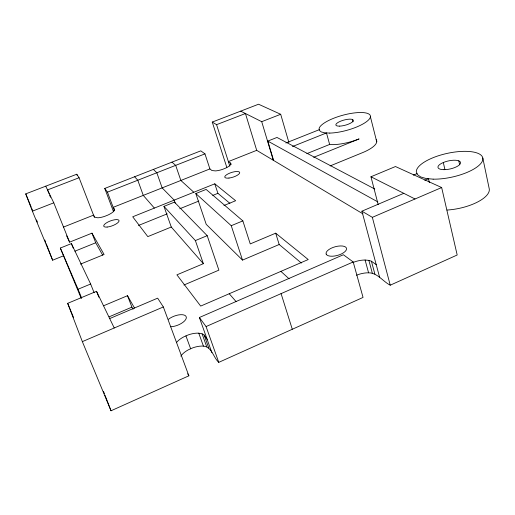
<?xml version="1.0" encoding="UTF-8"?>
<svg xmlns="http://www.w3.org/2000/svg" width="515" height="515" viewBox="0 0 515 515"><rect width="100%" height="100%" fill="white"/><g stroke="black" fill="none" stroke-linecap="round" stroke-linejoin="round"><path stroke-width="0.77" d="M211.865 352.601L199.376 317.51L343.376 254.745L353.2 261.961L363.049 297.425L218.759 362.36C213.326 357.539 211.877 346.698 203.419 346.119A16.042 7.693 -21.2 0 0 192.816 347.831L188.484 349.749A16.042 7.693 -21.2 0 0 180.842 356.135M207.184 339.449L204.12 334.995L202.092 333.823L198.777 333.179A16.139 7.506 -21.1 0 0 188.123 334.95L183.765 336.868A16.139 7.506 -21.1 0 0 176.394 342.687M356.567 275.268L357.899 274.695A15.302 7.03 -14.5 0 1 368.585 272.808C377.469 272.77 382.89 281.499 390.235 285.194L457.185 255.002L441.658 187.537L395.469 166.532L370.955 176.774L378.184 204.584M111.028 410.777L188.876 375.808L163.345 306.959L157.661 298.153L109.695 318.573L96.524 291.31L67.684 303.341L82.349 341.632L111.028 410.777L104.976 395.172M199.376 317.51L206.071 326.555L353.2 261.961M415.006 198.983L403.792 193.325L361.916 211.182L372.345 217.343L441.658 187.537M82.349 341.632L163.345 306.959M353.026 262.534L354.372 261.961A15.392 6.856 -14.6 0 1 365.109 260.024L368.862 260.378L371.418 261.221L376.22 264.652M424.791 180.289L428.454 178.731L429.356 182.587M109.122 316.828L131.911 307.14L133.082 309.225M183.919 285.02L218.894 270.143L207.197 235.67L174.443 202.15L163.963 206.367L171.276 227.025L203.361 263.686L176.909 274.849L200.689 306.09L308.221 259.547L275.686 233.179L250.251 243.91L242.848 220.884L206.116 189.411L195.809 193.556L206.212 224.328L242.514 260.101L279.182 244.503L301.384 263.043M103.579 305.781L127.501 295.694L134.55 308.099M413.391 175.145L417.041 173.607M90.64 284.016L71.405 243.601L60.339 248.05L78.068 289.23L90.64 284.016L94.136 292.752M163.963 206.367L195.378 240.576L207.197 235.67M195.809 193.556L231.248 225.699L242.848 220.884M80.501 264.111L104.082 254.481L91.966 233.16L69.589 242.153L66.609 235.838M171.276 227.025L147.805 236.617L132.716 216.789L214.787 183.823L235.645 200.728L223.948 205.511M330.128 165.927L362.631 152.614A26.304 8.433 -15.1 0 0 376.15 139.674M94.354 217.259L79.078 177.739L76.748 174.231L25.75 193.878L32.387 211.169L52.633 260.204L63.776 255.698M74.92 251.185L95.713 242.771L102.659 255.125M138.471 225.473L167.208 213.847M179.722 208.781L198.816 201.056M212.766 195.41L217.909 193.331L229.909 203.354M313.687 157.326L359.071 138.928A26.452 8.098 -15.2 0 1 332.941 144.638L329.632 144.445L306.843 153.644M226.812 167.407L212.257 122.068L240.705 111.137L245.443 113.519L256.702 150.335L362.933 213.854M292.462 146.543L326.484 132.934L329.632 144.445M63.377 227.128L93.537 215.141L94.715 217.163L97.779 217.794A10.776 3.296 -20.4 0 0 104.815 216.306L107.854 215.09A10.776 3.296 -20.4 0 0 113.48 211.536L114.594 209.251L113.165 207.345L107.442 192.153L104.757 188.439L200.786 150.856L204.957 153.863L209.908 168.92L211.923 170.529L215.476 170.909A10.326 3.135 -17.9 0 0 222.57 169.358L225.428 168.218A10.326 3.135 -17.9 0 0 230.237 165.025L230.829 163.886L230.611 163.094L228.37 161.588L256.702 150.335M209.908 168.92L113.165 207.345L114.491 210.867M285.87 142.996L319.261 129.696M273.542 160.216L267.806 141.084L276.98 137.454L374.778 189.024M107.442 192.153L204.957 153.863M32.387 211.169L53.779 202.826L69.589 242.153M212.257 122.068L216.57 124.662L245.443 113.519L261.717 121.682L280.688 114.285L288.889 142.475M240.705 111.137L258.549 104.223L280.688 114.285M79.078 177.739L47.547 189.919L49.028 193.595M370.955 176.774L403.792 193.325M267.806 141.084L377.83 201.906M171.971 162.141L175.679 165.367L180.855 180.462L193.82 192.243M280.9 271.379L289.063 278.795M153.386 169.416L156.824 172.763L162.148 187.891L174.192 200.123L175.216 203.065M134.634 176.767L137.795 180.237L143.273 195.391L154.371 208.086M229.22 293.743L236.07 301.578M326.182 254.114L326.967 255.086A10.583 4.481 -15.4 0 0 339.43 254.783A10.583 4.481 -15.4 0 0 346.402 247.972L345.565 247.026A10.583 4.481 -15.4 0 0 333.192 247.387A10.583 4.481 -15.4 0 0 326.175 254.107M187.653 373.768L188.876 375.808M109.695 318.573L114.233 327.958M45.738 186.179L53.779 202.826M81.196 298.282L60.339 248.05M67.684 303.341L73.503 317.388M25.75 193.878L31.28 207.262M31.891 208.749L32.812 210.983M36.501 219.905L37.421 222.132M78.068 289.23L81.679 298.114M49.62 195.063L50.509 197.271M71.405 243.601L73.201 248.056M96.524 291.31L98.886 297.232M91.966 233.16L95.713 242.771M76.748 174.231L77.321 175.712M44.792 239.984L45.661 242.23M46.247 243.73L52.633 260.204M103.534 391.452L104.397 393.685M127.501 295.694L131.911 307.14M104.757 188.439L113.538 211.71M185.934 335.889L190.64 348.771M198.777 333.179L203.419 346.119M204.12 334.995L208.762 348.018M202.092 333.823L206.734 346.807M206.071 326.555L218.759 362.36M195.378 240.576L203.361 263.686M214.787 183.823L217.909 193.331M231.248 225.699L242.514 260.101M216.57 124.662L229.819 166.113M230.611 163.094L231.1 164.613M281.061 293.569L292.275 329.214M275.686 233.179L279.182 244.503M261.717 121.682L273.311 160.313M365.109 260.024L368.585 272.808M368.862 260.378L372.332 273.207M371.418 261.221L374.888 274.096M361.916 211.182L379.703 277.643M372.345 217.343L390.235 285.194M352.434 119.486L353.039 121.804M370.42 116.815L376.748 141.805M443.312 162.521L444.889 169.467M458.794 160.854L459.65 164.749M482.8 158.034L489.25 188.838A33.546 12.991 -12 0 1 447.02 210.049M170.555 326.748A11.098 4.867 -21 0 0 181.145 323.549A11.098 4.867 -21 0 0 186.353 317.465L185.96 316.268A11.098 4.867 -21 0 0 168.463 319.281M329.793 133.089L324.811 132.857L321.251 131.937L319.326 130.385L319.139 128.338A26.58 7.809 -15.3 0 1 351.7 113.306A26.58 7.809 -15.3 0 1 367.922 120.536A26.58 7.809 -15.3 0 1 329.793 133.089M433.147 179.156L426.092 178.518L420.736 176.96L417.414 174.611L416.3 171.643A33.99 12.103 -12.5 0 1 455.305 151.977A33.99 12.103 -12.5 0 1 480.92 163.397A33.99 12.103 -12.5 0 1 433.147 179.156M339.726 126.13A9.032 2.652 -15.3 0 0 353.316 120.658A9.032 2.652 -15.3 0 0 340.73 121.141A9.032 2.652 -15.3 0 0 339.726 126.13M444.039 169.673A11.549 4.107 -12.5 0 0 460.558 162.586A11.549 4.107 -12.5 0 0 443.177 162.579A11.549 4.107 -12.5 0 0 444.039 169.673M228.975 178.061A7.815 2.453 -17.7 0 0 239.707 172.506A7.815 2.453 -17.7 0 0 228.055 173.89A7.815 2.453 -17.7 0 0 228.975 178.061M107.133 227.057A8.156 2.607 -20.5 0 0 119.062 220.967A8.156 2.607 -20.5 0 0 107.95 222.01A8.156 2.607 -20.5 0 0 107.133 227.057"/></g></svg>
